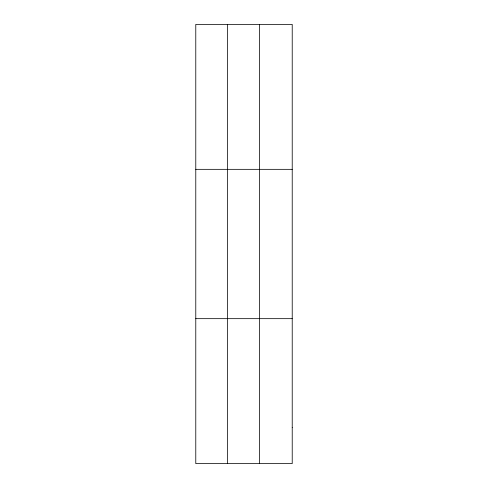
<?xml version="1.0" encoding="UTF-8"?>
<svg xmlns="http://www.w3.org/2000/svg" width="488" height="488" viewBox="0 0 488 488"><rect width="100%" height="100%" fill="white"/><g stroke="black" fill="none" stroke-linecap="round" stroke-linejoin="round"><path stroke-width="0.73" d="M227.603 24.4L227.603 463.6M259.433 24.4L259.433 463.6M195.779 169.336L292.221 169.336M195.779 318.664L292.221 318.664M292.221 427.366L292.221 463.6L195.779 463.6L195.779 24.4L292.221 24.4L292.221 427.366"/></g></svg>
